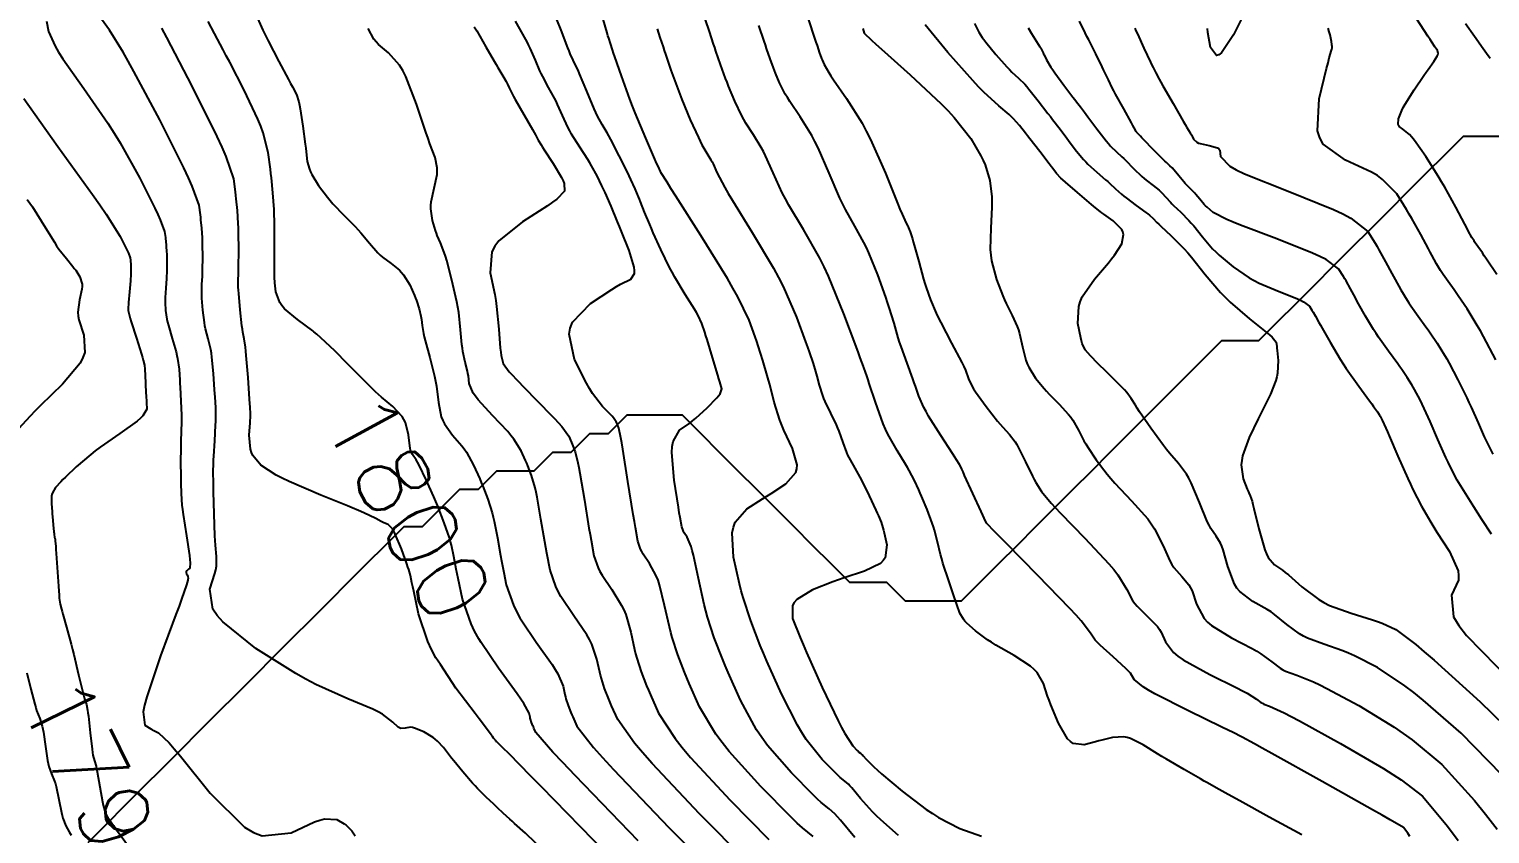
# Model space of a CAD drawing. Header units: metres. Extents: x 837475 to 838479, y 1189012 to 1191015.
# Drawn here: x 837894.8 to 837973.4, y 1189274.9 to 1189318.2 of the extents above; entities that cross this region are included whole.
import ezdxf

# ---------------------------------------------------------------- set-up
doc = ezdxf.new("R2010")
doc.units = ezdxf.units.M
doc.header["$LTSCALE"] = 0.3
for name, color, linetype in [('COTAS 10', 1, 'Continuous'), ('COTAS INT', 252, 'Continuous'), ('DRENAJE', 5, 'Continuous')]:
    doc.layers.add(name, color=color, linetype=linetype)
doc.styles.get("Standard").update_dxf_attribs({"font": 'simplex.shx'})

msp = doc.modelspace()

# ---------------------------------------------------------------- linework, layer by layer
at = {"layer": 'COTAS 10'}
for points in [[(837927.584, 1189274.494), (837924.189, 1189278.012), (837923.531, 1189278.705), (837922.996, 1189279.277), (837922.081, 1189280.328), (837921.975, 1189280.566), (837921.95, 1189280.625), (837921.926, 1189280.681), (837921.856, 1189280.861), (837921.799, 1189281.038), (837921.785, 1189281.092), (837921.77, 1189281.148), (837921.722, 1189281.369), (837921.441, 1189281.883), (837921.28, 1189282.124), (837921.083, 1189282.407), (837920.071, 1189283.784), (837919.15, 1189285.16), (837919.015, 1189285.361), (837918.79, 1189285.769), (837918.595, 1189286.165), (837918.133, 1189287.495), (837917.898, 1189288.607), (837917.846, 1189288.866), (837917.799, 1189289.104), (837917.678, 1189289.786), (837917.546, 1189290.395), (837917.493, 1189290.587), (837917.433, 1189290.789), (837917.155, 1189291.604), (837916.808, 1189292.495), (837916.704, 1189292.746), (837916.596, 1189292.998), (837916.177, 1189293.923), (837915.798, 1189294.699), (837915.715, 1189294.858), (837915.641, 1189294.993), (837915.455, 1189295.275), (837915.345, 1189295.512), (837915.32, 1189295.618), (837915.297, 1189295.742), (837915.231, 1189296.334), (837915.071, 1189296.997), (837914.987, 1189297.165), (837914.887, 1189297.327), (837914.385, 1189297.856), (837913.784, 1189298.359), (837913.622, 1189298.503), (837913.461, 1189298.651), (837912.894, 1189299.202), (837912.307, 1189299.801), (837912.133, 1189299.979), (837911.953, 1189300.16), (837911.266, 1189300.858), (837910.52, 1189301.559), (837910.304, 1189301.743), (837910.133, 1189301.883), (837910.084, 1189301.922), (837909.256, 1189302.535), (837908.558, 1189303.121), (837908.42, 1189303.283), (837908.305, 1189303.446), (837908.092, 1189304.034), (837908.046, 1189304.516), (837908.037, 1189304.612), (837908.031, 1189304.691), (837908.022, 1189304.839), (837908.026, 1189305.137), (837908.027, 1189305.31), (837908.027, 1189305.523), (837908.03, 1189306.621), (837908.018, 1189307.863), (837908.009, 1189308.168), (837907.999, 1189308.455), (837907.943, 1189309.347), (837907.862, 1189310.154), (837907.835, 1189310.387), (837907.807, 1189310.624), (837907.693, 1189311.514), (837907.418, 1189312.587), (837907.289, 1189312.938), (837907.137, 1189313.314), (837906.399, 1189314.87), (837905.614, 1189316.378), (837905.433, 1189316.724), (837905.267, 1189317.038), (837904.801, 1189317.912), (837904.466, 1189318.557)], [(837939.247, 1189274.682), (837938.474, 1189275.612), (837938.311, 1189275.795), (837938.171, 1189275.946), (837937.851, 1189276.22), (837937.434, 1189276.554), (837937.233, 1189276.743), (837936.995, 1189276.973), (837935.828, 1189278.15), (837934.551, 1189279.631), (837934.244, 1189280.053), (837933.957, 1189280.479), (837933.089, 1189282.061), (837932.424, 1189283.558), (837932.265, 1189283.931), (837932.117, 1189284.286), (837931.675, 1189285.42), (837931.321, 1189286.528), (837931.228, 1189286.867), (837931.138, 1189287.22), (837930.833, 1189288.613), (837930.564, 1189289.856), (837930.496, 1189290.115), (837930.432, 1189290.336), (837930.223, 1189290.829), (837930.063, 1189291.068), (837930.028, 1189291.13), (837929.999, 1189291.19), (837929.929, 1189291.392), (837929.841, 1189291.893), (837929.8, 1189292.141), (837929.753, 1189292.437), (837929.521, 1189293.901), (837929.397, 1189295.392), (837929.418, 1189295.704), (837929.462, 1189295.973), (837929.818, 1189296.581), (837930.357, 1189296.964), (837930.516, 1189297.09), (837930.679, 1189297.225), (837931.305, 1189297.788), (837931.821, 1189298.324), (837931.915, 1189298.441), (837931.988, 1189298.546), (837932.078, 1189298.814), (837931.975, 1189299.181), (837931.926, 1189299.348), (837931.869, 1189299.544), (837931.59, 1189300.488), (837931.297, 1189301.457), (837931.231, 1189301.668), (837931.172, 1189301.855), (837931.013, 1189302.326), (837930.805, 1189302.755), (837930.715, 1189302.916), (837930.611, 1189303.095), (837930.118, 1189303.892), (837929.561, 1189304.819), (837929.416, 1189305.08), (837929.275, 1189305.343), (837928.801, 1189306.307), (837928.395, 1189307.208), (837928.298, 1189307.431), (837928.207, 1189307.642), (837927.934, 1189308.312), (837927.716, 1189308.865), (837927.66, 1189309.004), (837927.606, 1189309.137), (837927.427, 1189309.564), (837927.193, 1189310.073), (837927.104, 1189310.257), (837927.005, 1189310.459), (837926.561, 1189311.346), (837926.11, 1189312.216), (837926.006, 1189312.408), (837925.912, 1189312.579), (837925.649, 1189313.02), (837925.398, 1189313.48), (837925.312, 1189313.664), (837925.218, 1189313.871), (837924.817, 1189314.823), (837924.434, 1189315.754), (837924.351, 1189315.949), (837924.278, 1189316.116), (837924.098, 1189316.49), (837923.937, 1189316.834), (837923.875, 1189316.982), (837923.806, 1189317.152), (837923.497, 1189317.957), (837923.474, 1189318.017), (837923.184, 1189318.766)], [(837936.746, 1189318.66), (837937.079, 1189317.663), (837937.149, 1189317.454), (837937.209, 1189317.274), (837937.347, 1189316.863), (837937.429, 1189316.636), (837937.454, 1189316.572), (837937.48, 1189316.506), (837937.583, 1189316.261), (837937.835, 1189315.828), (837937.956, 1189315.644), (837938.099, 1189315.431), (837938.797, 1189314.429), (837939.629, 1189313.091), (837939.856, 1189312.666), (837940.081, 1189312.217), (837940.883, 1189310.4), (837941.536, 1189308.789), (837941.668, 1189308.47), (837941.778, 1189308.207), (837942.001, 1189307.715), (837942.085, 1189307.566), (837942.108, 1189307.518), (837942.131, 1189307.467), (837942.215, 1189307.261), (837942.336, 1189306.879), (837942.383, 1189306.717), (837942.436, 1189306.53), (837942.675, 1189305.655), (837942.94, 1189304.71), (837943.009, 1189304.479), (837943.077, 1189304.262), (837943.306, 1189303.592), (837943.613, 1189302.882), (837943.729, 1189302.641), (837943.859, 1189302.379), (837944.442, 1189301.272), (837944.991, 1189300.226), (837945.1, 1189300.004), (837945.19, 1189299.811), (837945.357, 1189299.356), (837945.53, 1189298.966), (837945.623, 1189298.814), (837945.735, 1189298.642), (837946.305, 1189297.862), (837946.921, 1189297.079), (837947.063, 1189296.906), (837947.193, 1189296.752), (837947.558, 1189296.353), (837947.864, 1189295.961), (837947.956, 1189295.811), (837948.052, 1189295.643), (837948.425, 1189294.89), (837948.796, 1189294.114), (837948.89, 1189293.933), (837948.98, 1189293.766), (837949.275, 1189293.285), (837949.797, 1189292.667), (837950.031, 1189292.414), (837950.302, 1189292.125), (837951.605, 1189290.786), (837952.899, 1189289.406), (837953.165, 1189289.091), (837953.391, 1189288.805), (837953.876, 1189288.016), (837954.182, 1189287.429), (837954.295, 1189287.27), (837954.42, 1189287.113), (837954.977, 1189286.559), (837955.514, 1189286.022), (837955.627, 1189285.875), (837955.724, 1189285.728), (837955.946, 1189285.206), (837956.387, 1189284.622), (837956.622, 1189284.437), (837956.906, 1189284.243), (837958.341, 1189283.455), (837959.793, 1189282.731), (837960.089, 1189282.575), (837960.338, 1189282.44), (837960.852, 1189282.114), (837961.087, 1189281.937), (837961.16, 1189281.896), (837961.236, 1189281.858), (837961.54, 1189281.747), (837962.326, 1189281.384), (837962.706, 1189281.186), (837963.156, 1189280.947), (837965.368, 1189279.732), (837967.669, 1189278.393), (837968.176, 1189278.076), (837968.626, 1189277.781), (837969.78, 1189276.91), (837971.119, 1189275.292), (837971.685, 1189274.526)], [(837973.487, 1189290.985), (837972.968, 1189291.781), (837972.531, 1189292.457), (837971.637, 1189293.898), (837971.261, 1189294.634), (837971.151, 1189294.865), (837971.038, 1189295.109), (837970.607, 1189296.086), (837970.185, 1189297.054), (837970.079, 1189297.29), (837969.976, 1189297.514), (837969.641, 1189298.21), (837969.349, 1189298.766), (837969.274, 1189298.901), (837969.201, 1189299.029), (837968.957, 1189299.423), (837968.663, 1189299.847), (837968.558, 1189299.993), (837968.443, 1189300.153), (837967.945, 1189300.833), (837967.412, 1189301.586), (837967.275, 1189301.792), (837967.143, 1189301.996), (837966.708, 1189302.721), (837966.338, 1189303.382), (837966.248, 1189303.545), (837966.164, 1189303.7), (837965.902, 1189304.186), (837965.665, 1189304.613), (837965.597, 1189304.73), (837965.527, 1189304.847), (837965.262, 1189305.265), (837964.586, 1189305.764), (837964.256, 1189305.932), (837963.864, 1189306.113), (837961.934, 1189306.874), (837959.989, 1189307.607), (837959.588, 1189307.771), (837959.247, 1189307.917), (837958.509, 1189308.302), (837958.186, 1189308.575), (837958.107, 1189308.651), (837958.031, 1189308.728), (837957.793, 1189309.004), (837957.587, 1189309.261), (837957.531, 1189309.325), (837957.477, 1189309.385), (837957.285, 1189309.579), (837957.077, 1189309.789), (837957.012, 1189309.861), (837956.944, 1189309.939), (837956.67, 1189310.267), (837956.418, 1189310.572), (837956.314, 1189310.689), (837956.192, 1189310.806), (837956.006, 1189310.975), (837955.917, 1189311.061), (837955.811, 1189311.165), (837955.294, 1189311.685), (837954.784, 1189312.203), (837954.684, 1189312.306), (837954.601, 1189312.392), (837954.448, 1189312.553), (837954.415, 1189312.595), (837954.407, 1189312.606), (837954.4, 1189312.616), (837954.379, 1189312.648), (837954.267, 1189312.851), (837954.201, 1189312.969), (837954.121, 1189313.114), (837953.708, 1189313.86), (837953.27, 1189314.659), (837953.175, 1189314.838), (837953.09, 1189314.998), (837952.879, 1189315.42), (837952.689, 1189315.817), (837952.619, 1189315.961), (837952.541, 1189316.12), (837952.195, 1189316.818), (837951.82, 1189317.572), (837951.725, 1189317.767), (837951.632, 1189317.955), (837951.327, 1189318.582)], [(837894.729, 1189308.988), (837895, 1189308.591), (837895.709, 1189307.474), (837896.184, 1189306.69), (837896.308, 1189306.503), (837896.428, 1189306.33), (837896.832, 1189305.812), (837897.176, 1189305.398), (837897.258, 1189305.29), (837897.334, 1189305.185), (837897.56, 1189304.828), (837897.671, 1189304.434), (837897.675, 1189304.305), (837897.667, 1189304.167), (837897.539, 1189303.598), (837897.449, 1189302.926), (837897.465, 1189302.724), (837897.498, 1189302.515), (837897.766, 1189301.699), (837897.823, 1189300.77), (837897.724, 1189300.489), (837897.574, 1189300.197), (837896.618, 1189299.06), (837895.443, 1189297.922), (837895.155, 1189297.63), (837894.884, 1189297.349), (837894.041, 1189296.42)], [(837894.706, 1189283.544), (837894.921, 1189282.664), (837895.128, 1189281.859), (837895.181, 1189281.678), (837895.231, 1189281.517), (837895.397, 1189281.086), (837895.537, 1189280.666), (837895.571, 1189280.511), (837895.603, 1189280.34), (837895.703, 1189279.58), (837895.807, 1189278.824), (837895.842, 1189278.655), (837895.879, 1189278.503), (837896.035, 1189278.102), (837896.2, 1189277.716), (837896.243, 1189277.574), (837896.285, 1189277.417), (837896.425, 1189276.726), (837896.564, 1189276.028), (837896.605, 1189275.867), (837896.647, 1189275.72), (837896.808, 1189275.304), (837896.984, 1189274.983), (837897.088, 1189274.807)]]:
    msp.add_lwpolyline(points, dxfattribs=at)
at = {"layer": 'COTAS INT'}
for points in [[(837906.974, 1189319.067), (837907.401, 1189318.095), (837907.536, 1189317.81), (837907.679, 1189317.519), (837908.255, 1189316.41), (837908.781, 1189315.438), (837908.892, 1189315.233), (837908.987, 1189315.055), (837909.205, 1189314.645), (837909.331, 1189314.242), (837909.368, 1189314.07), (837909.406, 1189313.871), (837909.552, 1189312.93), (837909.681, 1189311.964), (837909.708, 1189311.748), (837909.732, 1189311.554), (837909.789, 1189311.042), (837909.901, 1189310.621), (837909.96, 1189310.485), (837910.032, 1189310.341), (837910.392, 1189309.75), (837910.87, 1189309.11), (837911.016, 1189308.934), (837911.168, 1189308.76), (837911.767, 1189308.139), (837912.365, 1189307.534), (837912.517, 1189307.37), (837912.663, 1189307.208), (837913.14, 1189306.636), (837913.585, 1189306.127), (837913.711, 1189306.005), (837913.839, 1189305.891), (837914.307, 1189305.545), (837914.749, 1189305.191), (837914.858, 1189305.071), (837914.963, 1189304.943), (837915.296, 1189304.401), (837915.557, 1189303.837), (837915.616, 1189303.694), (837915.668, 1189303.557), (837915.811, 1189303.111), (837915.898, 1189302.726), (837915.916, 1189302.628), (837915.931, 1189302.533), (837915.965, 1189302.221), (837916.038, 1189301.781), (837916.078, 1189301.606), (837916.127, 1189301.408), (837916.375, 1189300.5), (837916.632, 1189299.484), (837916.686, 1189299.218), (837916.733, 1189298.958), (837916.841, 1189298.077), (837916.995, 1189297.299), (837917.071, 1189297.104), (837917.161, 1189296.919), (837917.604, 1189296.325), (837918.105, 1189295.751), (837918.23, 1189295.578), (837918.35, 1189295.399), (837918.734, 1189294.703), (837919.064, 1189293.975), (837919.149, 1189293.777), (837919.231, 1189293.579), (837919.504, 1189292.878), (837919.738, 1189292.137), (837919.795, 1189291.915), (837919.849, 1189291.686), (837920.017, 1189290.797), (837920.179, 1189289.84), (837920.229, 1189289.568), (837920.282, 1189289.293), (837920.358, 1189288.927), (837920.492, 1189288.275), (837920.876, 1189287.17), (837921.038, 1189286.841), (837921.225, 1189286.502), (837921.335, 1189286.338), (837922.101, 1189285.193), (837922.953, 1189283.993), (837923.123, 1189283.722), (837923.266, 1189283.478), (837923.544, 1189282.818), (837923.644, 1189282.362), (837923.673, 1189282.247), (837923.704, 1189282.136), (837923.82, 1189281.773), (837923.964, 1189281.402), (837924.013, 1189281.286), (837924.065, 1189281.164), (837924.282, 1189280.674), (837925.188, 1189279.517), (837925.674, 1189278.975), (837926.261, 1189278.336), (837929.233, 1189275.226), (837932.245, 1189272.187)], [(837895.761, 1189318.587), (837895.877, 1189318.031), (837896.229, 1189317.231), (837896.415, 1189316.918), (837896.638, 1189316.565), (837897.762, 1189314.963), (837899.06, 1189313.091), (837899.394, 1189312.569), (837899.716, 1189312.045), (837900.786, 1189310.136), (837901.596, 1189308.527), (837901.754, 1189308.192), (837901.884, 1189307.905), (837902.115, 1189307.265), (837902.156, 1189306.947), (837902.166, 1189306.862), (837902.175, 1189306.779), (837902.204, 1189306.49), (837902.224, 1189306.171), (837902.228, 1189306.068), (837902.231, 1189305.96), (837902.236, 1189305.515), (837902.225, 1189305.022), (837902.219, 1189304.883), (837902.212, 1189304.742), (837902.172, 1189304.223), (837902.141, 1189303.72), (837902.138, 1189303.589), (837902.138, 1189303.461), (837902.161, 1189303.031), (837902.241, 1189302.553), (837902.278, 1189302.395), (837902.321, 1189302.225), (837902.527, 1189301.521), (837902.733, 1189300.794), (837902.776, 1189300.61), (837902.812, 1189300.434), (837902.89, 1189299.859), (837902.929, 1189299.275), (837902.94, 1189299.093), (837902.951, 1189298.902), (837902.994, 1189298.138), (837903.023, 1189297.388), (837903.026, 1189297.206), (837903.027, 1189297.036), (837903.01, 1189296.514), (837902.985, 1189295.988), (837902.981, 1189295.816), (837902.978, 1189295.631), (837902.975, 1189294.865), (837902.98, 1189294.095), (837902.982, 1189293.908), (837902.985, 1189293.731), (837902.996, 1189293.187), (837903.048, 1189292.55), (837903.077, 1189292.315), (837903.112, 1189292.055), (837903.29, 1189290.905), (837903.451, 1189289.838), (837903.475, 1189289.63), (837903.491, 1189289.46), (837903.475, 1189289.162), (837903.405, 1189289.11), (837903.387, 1189289.095), (837903.37, 1189289.079), (837903.312, 1189289.02), (837903.276, 1189288.96), (837903.272, 1189288.943), (837903.271, 1189288.927), (837903.289, 1189288.869), (837903.323, 1189288.811), (837903.341, 1189288.779), (837903.371, 1189288.721), (837903.377, 1189288.616), (837903.37, 1189288.57), (837903.36, 1189288.517), (837903.296, 1189288.265), (837903.029, 1189287.498), (837902.891, 1189287.12), (837902.725, 1189286.671), (837901.897, 1189284.449), (837901.153, 1189282.241), (837901.04, 1189281.8), (837900.968, 1189281.433), (837901.045, 1189280.723), (837901.365, 1189280.522), (837901.447, 1189280.476), (837901.526, 1189280.434), (837901.784, 1189280.318), (837902.355, 1189279.764), (837902.632, 1189279.447), (837902.96, 1189279.058), (837904.57, 1189277.061), (837906.42, 1189275.237), (837906.898, 1189274.958), (837907.362, 1189274.776), (837908.917, 1189274.933), (837910.181, 1189275.525), (837910.462, 1189275.618), (837910.713, 1189275.679), (837911.372, 1189275.643), (837911.779, 1189275.407), (837911.871, 1189275.342), (837911.954, 1189275.278), (837912.182, 1189275.046), (837912.367, 1189274.769)], [(837922.586, 1189273.894), (837921.517, 1189274.906), (837920.94, 1189275.43), (837920.806, 1189275.552), (837920.683, 1189275.665), (837920.331, 1189275.99), (837920.02, 1189276.28), (837919.923, 1189276.371), (837919.821, 1189276.467), (837919.413, 1189276.849), (837918.953, 1189277.308), (837918.818, 1189277.451), (837918.68, 1189277.602), (837918.156, 1189278.207), (837917.664, 1189278.804), (837917.547, 1189278.95), (837917.438, 1189279.088), (837917.113, 1189279.515), (837916.785, 1189279.87), (837916.674, 1189279.963), (837916.555, 1189280.052), (837916.053, 1189280.355), (837915.56, 1189280.562), (837915.447, 1189280.591), (837915.343, 1189280.607), (837915.055, 1189280.566), (837914.818, 1189280.542), (837914.747, 1189280.57), (837914.674, 1189280.612), (837914.392, 1189280.891), (837913.841, 1189281.309), (837913.598, 1189281.441), (837913.317, 1189281.579), (837911.975, 1189282.132), (837910.243, 1189282.912), (837909.716, 1189283.193), (837909.167, 1189283.502), (837907.013, 1189284.852), (837905.242, 1189286.272), (837904.934, 1189286.626), (837904.707, 1189286.962), (837904.547, 1189288.031), (837904.821, 1189288.883), (837904.867, 1189289.083), (837904.901, 1189289.267), (837904.914, 1189289.798), (837904.849, 1189290.411), (837904.834, 1189290.646), (837904.82, 1189290.909), (837904.777, 1189292.095), (837904.748, 1189293.271), (837904.743, 1189293.528), (837904.738, 1189293.755), (837904.73, 1189294.328), (837904.741, 1189294.817), (837904.749, 1189294.991), (837904.759, 1189295.182), (837904.812, 1189296.013), (837904.86, 1189296.861), (837904.868, 1189297.062), (837904.872, 1189297.249), (837904.865, 1189297.805), (837904.832, 1189298.367), (837904.819, 1189298.558), (837904.806, 1189298.764), (837904.746, 1189299.637), (837904.66, 1189300.516), (837904.63, 1189300.726), (837904.598, 1189300.921), (837904.458, 1189301.506), (837904.319, 1189302.041), (837904.286, 1189302.205), (837904.256, 1189302.375), (837904.169, 1189303.048), (837904.119, 1189303.695), (837904.112, 1189303.85), (837904.109, 1189303.995), (837904.122, 1189304.428), (837904.15, 1189304.874), (837904.155, 1189305.025), (837904.159, 1189305.189), (837904.167, 1189305.884), (837904.16, 1189306.594), (837904.155, 1189306.768), (837904.149, 1189306.932), (837904.117, 1189307.443), (837904.071, 1189307.904), (837904.056, 1189308.037), (837904.04, 1189308.173), (837903.974, 1189308.682), (837903.605, 1189309.704), (837903.397, 1189310.164), (837903.144, 1189310.699), (837901.849, 1189313.271), (837900.467, 1189315.878), (837900.158, 1189316.437), (837899.882, 1189316.924), (837899.152, 1189318.092), (837898.726, 1189318.699)], [(837918.773, 1189318.287), (837918.901, 1189318.056), (837919.392, 1189317.199), (837919.846, 1189316.43), (837919.949, 1189316.253), (837920.044, 1189316.093), (837920.307, 1189315.644), (837920.481, 1189315.336), (837920.52, 1189315.263), (837920.554, 1189315.196), (837920.641, 1189315.001), (837920.8, 1189314.683), (837920.878, 1189314.539), (837920.972, 1189314.371), (837921.438, 1189313.56), (837921.9, 1189312.759), (837921.992, 1189312.597), (837922.069, 1189312.462), (837922.213, 1189312.187), (837922.363, 1189311.93), (837922.442, 1189311.806), (837922.538, 1189311.658), (837923.019, 1189310.931), (837923.47, 1189310.169), (837923.545, 1189309.999), (837923.6, 1189309.846), (837923.621, 1189309.444), (837923.204, 1189309.017), (837922.982, 1189308.85), (837922.714, 1189308.661), (837921.361, 1189307.8), (837920.089, 1189306.77), (837919.872, 1189306.474), (837919.712, 1189306.175), (837919.625, 1189305.054), (837919.874, 1189303.89), (837919.928, 1189303.563), (837919.975, 1189303.234), (837920.089, 1189302.026), (837920.167, 1189300.997), (837920.191, 1189300.781), (837920.216, 1189300.594), (837920.318, 1189300.165), (837920.65, 1189299.733), (837920.82, 1189299.543), (837921.025, 1189299.324), (837922.051, 1189298.279), (837923.086, 1189297.214), (837923.297, 1189296.982), (837923.476, 1189296.777), (837923.849, 1189296.262), (837923.999, 1189295.929), (837924.038, 1189295.838), (837924.076, 1189295.748), (837924.201, 1189295.427), (837924.348, 1189294.834), (837924.399, 1189294.572), (837924.455, 1189294.268), (837924.695, 1189292.819), (837924.939, 1189291.312), (837924.996, 1189290.972), (837925.05, 1189290.665), (837925.21, 1189289.833), (837925.437, 1189289.18), (837925.533, 1189288.986), (837925.644, 1189288.785), (837926.162, 1189288.011), (837926.692, 1189287.164), (837926.81, 1189286.918), (837926.915, 1189286.667), (837927.189, 1189285.715), (837927.391, 1189284.791), (837927.451, 1189284.557), (837927.512, 1189284.332), (837927.747, 1189283.596), (837928.041, 1189282.844), (837928.139, 1189282.608), (837928.244, 1189282.361), (837928.686, 1189281.367), (837929.573, 1189279.998), (837929.959, 1189279.514), (837930.406, 1189278.984), (837932.53, 1189276.688), (837934.62, 1189274.58)], [(837937.001, 1189274.726), (837936.42, 1189275.192), (837936.14, 1189275.455), (837935.808, 1189275.776), (837934.179, 1189277.419), (837932.479, 1189279.307), (837932.101, 1189279.783), (837931.765, 1189280.239), (837930.887, 1189281.714), (837930.334, 1189282.959), (837930.202, 1189283.27), (837930.079, 1189283.565), (837929.711, 1189284.508), (837929.416, 1189285.43), (837929.339, 1189285.712), (837929.265, 1189286.006), (837929.011, 1189287.164), (837928.739, 1189288.261), (837928.653, 1189288.516), (837928.562, 1189288.75), (837928.192, 1189289.42), (837927.853, 1189289.927), (837927.781, 1189290.058), (837927.718, 1189290.185), (837927.569, 1189290.613), (837927.434, 1189291.351), (837927.38, 1189291.674), (837927.318, 1189292.049), (837927.034, 1189293.831), (837926.758, 1189295.56), (837926.701, 1189295.901), (837926.653, 1189296.182), (837926.55, 1189296.701), (837926.498, 1189296.832), (837926.483, 1189296.869), (837926.467, 1189296.906), (837926.406, 1189297.042), (837926.254, 1189297.252), (837926.181, 1189297.336), (837926.094, 1189297.43), (837925.672, 1189297.865), (837925.129, 1189298.561), (837924.967, 1189298.82), (837924.8, 1189299.108), (837924.155, 1189300.388), (837923.874, 1189301.744), (837923.937, 1189302.08), (837924.061, 1189302.399), (837925.017, 1189303.407), (837926.173, 1189304.152), (837926.424, 1189304.305), (837926.644, 1189304.435), (837927.188, 1189304.71), (837927.385, 1189305.021), (837927.386, 1189305.173), (837927.365, 1189305.354), (837927.096, 1189306.247), (837926.692, 1189307.271), (837926.585, 1189307.534), (837926.481, 1189307.789), (837926.125, 1189308.637), (837925.803, 1189309.37), (837925.72, 1189309.552), (837925.64, 1189309.724), (837925.373, 1189310.273), (837925.079, 1189310.808), (837924.982, 1189310.971), (837924.877, 1189311.142), (837924.442, 1189311.814), (837924.008, 1189312.509), (837923.904, 1189312.694), (837923.807, 1189312.876), (837923.515, 1189313.505), (837923.251, 1189314.108), (837923.171, 1189314.273), (837923.089, 1189314.437), (837922.768, 1189315.025), (837922.455, 1189315.602), (837922.377, 1189315.761), (837922.303, 1189315.918), (837922.069, 1189316.479), (837921.776, 1189317.14), (837921.69, 1189317.313), (837921.665, 1189317.361), (837921.541, 1189317.597), (837920.984, 1189318.586)], [(837941.59, 1189274.795), (837940.639, 1189275.628), (837940.41, 1189275.846), (837940.196, 1189276.059), (837939.544, 1189276.784), (837939.077, 1189277.347), (837938.979, 1189277.457), (837938.894, 1189277.548), (837938.7, 1189277.714), (837938.448, 1189277.916), (837938.327, 1189278.03), (837938.183, 1189278.169), (837937.477, 1189278.881), (837936.624, 1189279.955), (837936.387, 1189280.322), (837936.149, 1189280.72), (837935.291, 1189282.407), (837934.514, 1189284.156), (837934.328, 1189284.592), (837934.156, 1189285.007), (837933.639, 1189286.331), (837933.234, 1189287.58), (837933.131, 1189287.947), (837933.033, 1189288.323), (837932.714, 1189289.759), (837932.648, 1189291.068), (837932.71, 1189291.364), (837932.805, 1189291.631), (837933.439, 1189292.357), (837934.282, 1189292.891), (837934.51, 1189293.037), (837934.736, 1189293.182), (837935.532, 1189293.699), (837936.06, 1189294.302), (837936.118, 1189294.501), (837936.136, 1189294.714), (837935.881, 1189295.601), (837935.423, 1189296.579), (837935.314, 1189296.85), (837935.213, 1189297.121), (837934.909, 1189298.101), (837934.66, 1189299.039), (837934.593, 1189299.284), (837934.527, 1189299.523), (837934.294, 1189300.331), (837934.043, 1189301.129), (837933.965, 1189301.362), (837933.883, 1189301.599), (837933.558, 1189302.498), (837932.948, 1189303.764), (837932.687, 1189304.232), (837932.386, 1189304.752), (837930.965, 1189307.054), (837929.611, 1189309.179), (837929.351, 1189309.587), (837929.142, 1189309.916), (837928.806, 1189310.449), (837928.797, 1189310.47), (837928.794, 1189310.475), (837928.792, 1189310.479), (837928.783, 1189310.494), (837928.656, 1189310.778), (837928.58, 1189310.952), (837928.486, 1189311.167), (837927.995, 1189312.29), (837927.425, 1189313.652), (837927.279, 1189314.019), (837927.14, 1189314.38), (837926.682, 1189315.645), (837926.335, 1189316.663), (837926.265, 1189316.869), (837926.206, 1189317.041), (837926.089, 1189317.387), (837926.002, 1189317.668), (837925.963, 1189317.799), (837925.917, 1189317.953), (837925.695, 1189318.7)], [(837963.28, 1189274.819), (837961.518, 1189275.781), (837959.942, 1189276.651), (837959.328, 1189276.991), (837958.684, 1189277.347), (837958.209, 1189277.614), (837958.032, 1189277.715), (837957.835, 1189277.829), (837956.956, 1189278.337), (837956.005, 1189278.897), (837955.762, 1189279.043), (837955.528, 1189279.186), (837954.754, 1189279.668), (837954.065, 1189280.008), (837953.885, 1189280.06), (837953.708, 1189280.094), (837953.108, 1189280.067), (837952.525, 1189279.918), (837952.36, 1189279.875), (837952.194, 1189279.831), (837951.579, 1189279.666), (837950.985, 1189279.741), (837950.832, 1189279.849), (837950.683, 1189279.995), (837950.187, 1189280.833), (837949.781, 1189281.82), (837949.689, 1189282.06), (837949.606, 1189282.284), (837949.383, 1189282.971), (837949.041, 1189283.561), (837948.883, 1189283.724), (837948.698, 1189283.887), (837947.804, 1189284.474), (837946.833, 1189285.033), (837946.6, 1189285.179), (837946.383, 1189285.319), (837945.728, 1189285.793), (837945.261, 1189286.212), (837945.163, 1189286.318), (837945.078, 1189286.42), (837944.883, 1189286.753), (837944.727, 1189287.203), (837944.667, 1189287.379), (837944.599, 1189287.578), (837944.292, 1189288.482), (837943.982, 1189289.441), (837943.913, 1189289.676), (837943.851, 1189289.896), (837943.684, 1189290.579), (837943.525, 1189291.207), (837943.467, 1189291.393), (837943.403, 1189291.585), (837943.124, 1189292.321), (837942.826, 1189293.031), (837942.751, 1189293.206), (837942.679, 1189293.371), (837942.444, 1189293.889), (837942.171, 1189294.412), (837942.075, 1189294.581), (837941.969, 1189294.759), (837941.512, 1189295.489), (837941.02, 1189296.372), (837940.891, 1189296.647), (837940.767, 1189296.936), (837940.345, 1189298.088), (837940.019, 1189299.098), (837939.953, 1189299.296), (837939.899, 1189299.459), (837939.794, 1189299.753), (837939.765, 1189299.815), (837939.758, 1189299.831), (837939.752, 1189299.847), (837939.735, 1189299.901), (837939.722, 1189299.95), (837939.718, 1189299.963), (837939.715, 1189299.975), (837939.703, 1189300.017), (837939.534, 1189300.475), (837939.432, 1189300.749), (837939.305, 1189301.088), (837938.649, 1189302.843), (837937.822, 1189304.861), (837937.588, 1189305.366), (837937.352, 1189305.846), (837936.483, 1189307.385), (837935.694, 1189308.693), (837935.509, 1189309.029), (837935.339, 1189309.352), (837934.844, 1189310.425), (837934.439, 1189311.343), (837934.325, 1189311.57), (837934.211, 1189311.785), (837933.79, 1189312.462), (837933.377, 1189313.104), (837933.268, 1189313.298), (837933.16, 1189313.498), (837932.789, 1189314.276), (837932.452, 1189315.079), (837932.367, 1189315.295), (837932.285, 1189315.508), (837932.015, 1189316.254), (837931.772, 1189316.968), (837931.707, 1189317.161), (837931.642, 1189317.352), (837931.418, 1189318.024), (837931.209, 1189318.664)], [(837969.1, 1189274.739), (837968.979, 1189274.912), (837968.748, 1189275.22), (837968.036, 1189275.637), (837967.612, 1189275.878), (837967.089, 1189276.172), (837964.377, 1189277.689), (837961.676, 1189279.194), (837961.159, 1189279.482), (837960.743, 1189279.714), (837960.073, 1189280.083), (837960.059, 1189280.088), (837960.055, 1189280.09), (837960.052, 1189280.092), (837960.041, 1189280.101), (837959.597, 1189280.32), (837959.32, 1189280.455), (837958.977, 1189280.622), (837957.185, 1189281.494), (837955.384, 1189282.411), (837955.036, 1189282.607), (837954.752, 1189282.777), (837954.272, 1189283.181), (837954.063, 1189283.512), (837953.951, 1189283.637), (837953.816, 1189283.775), (837953.132, 1189284.394), (837952.438, 1189285.023), (837952.296, 1189285.168), (837952.176, 1189285.301), (837951.924, 1189285.675), (837951.422, 1189286.328), (837951.144, 1189286.637), (837950.806, 1189287.001), (837949.083, 1189288.778), (837947.373, 1189290.508), (837947.044, 1189290.843), (837946.777, 1189291.116), (837946.331, 1189291.58), (837946.192, 1189291.861), (837946.118, 1189292.018), (837946.03, 1189292.21), (837945.583, 1189293.189), (837945.143, 1189294.158), (837945.059, 1189294.342), (837944.991, 1189294.491), (837944.883, 1189294.728), (837944.881, 1189294.731), (837944.879, 1189294.733), (837944.878, 1189294.735), (837944.87, 1189294.745), (837944.711, 1189294.989), (837944.613, 1189295.139), (837944.493, 1189295.325), (837943.865, 1189296.294), (837943.211, 1189297.349), (837943.074, 1189297.589), (837942.955, 1189297.807), (837942.686, 1189298.407), (837942.5, 1189298.955), (837942.434, 1189299.141), (837942.362, 1189299.341), (837942.051, 1189300.185), (837941.729, 1189301.085), (837941.65, 1189301.321), (837941.576, 1189301.551), (837941.347, 1189302.334), (837941.093, 1189303.185), (837941.003, 1189303.459), (837940.904, 1189303.749), (837940.476, 1189304.933), (837939.993, 1189306.12), (837939.859, 1189306.412), (837939.725, 1189306.688), (837939.242, 1189307.55), (837938.736, 1189308.45), (837938.589, 1189308.75), (837938.437, 1189309.071), (837937.864, 1189310.412), (837937.26, 1189311.78), (837937.091, 1189312.118), (837936.92, 1189312.438), (837936.293, 1189313.446), (837935.738, 1189314.268), (837935.612, 1189314.471), (837935.498, 1189314.663), (837935.186, 1189315.269), (837934.966, 1189315.792), (837934.911, 1189315.933), (837934.857, 1189316.072), (837934.681, 1189316.559), (837934.49, 1189317.121), (837934.428, 1189317.308), (837934.361, 1189317.508), (837934.082, 1189318.342)], [(837974.039, 1189278.049), (837971.845, 1189280.288), (837969.804, 1189282.07), (837969.303, 1189282.473), (837968.829, 1189282.836), (837967.348, 1189283.818), (837966.116, 1189284.452), (837965.799, 1189284.596), (837965.493, 1189284.725), (837964.475, 1189285.075), (837963.59, 1189285.396), (837963.368, 1189285.507), (837963.157, 1189285.627), (837962.475, 1189286.14), (837961.821, 1189286.679), (837961.626, 1189286.816), (837961.425, 1189286.948), (837960.652, 1189287.377), (837959.951, 1189287.905), (837959.795, 1189288.098), (837959.656, 1189288.312), (837959.296, 1189289.255), (837959.046, 1189290.16), (837958.978, 1189290.351), (837958.91, 1189290.515), (837958.667, 1189290.89), (837958.385, 1189291.292), (837958.292, 1189291.473), (837958.193, 1189291.684), (837957.78, 1189292.7), (837957.33, 1189293.76), (837957.207, 1189294), (837957.085, 1189294.217), (837956.65, 1189294.803), (837956.161, 1189295.358), (837956.004, 1189295.554), (837955.839, 1189295.768), (837955.164, 1189296.696), (837954.556, 1189297.578), (837954.432, 1189297.763), (837954.328, 1189297.924), (837954.11, 1189298.291), (837953.87, 1189298.615), (837953.751, 1189298.748), (837953.609, 1189298.899), (837952.908, 1189299.602), (837952.194, 1189300.304), (837952.045, 1189300.455), (837951.917, 1189300.587), (837951.627, 1189300.909), (837951.473, 1189301.247), (837951.431, 1189301.389), (837951.388, 1189301.553), (837951.235, 1189302.32), (837951.28, 1189303.238), (837951.363, 1189303.496), (837951.476, 1189303.756), (837952.138, 1189304.71), (837952.884, 1189305.589), (837953.051, 1189305.801), (837953.2, 1189306), (837953.593, 1189306.607), (837953.693, 1189307.112), (837953.658, 1189307.247), (837953.596, 1189307.38), (837953.143, 1189307.84), (837952.626, 1189308.208), (837952.524, 1189308.283), (837952.438, 1189308.345), (837952.276, 1189308.472), (837952.083, 1189308.64), (837951.979, 1189308.729), (837951.853, 1189308.835), (837951.215, 1189309.372), (837950.565, 1189309.926), (837950.432, 1189310.044), (837950.32, 1189310.146), (837950.084, 1189310.386), (837949.883, 1189310.651), (837949.793, 1189310.769), (837949.688, 1189310.907), (837949.183, 1189311.566), (837948.65, 1189312.26), (837948.528, 1189312.421), (837948.416, 1189312.567), (837948.101, 1189312.979), (837947.781, 1189313.334), (837947.665, 1189313.445), (837947.538, 1189313.561), (837946.98, 1189314.024), (837946.176, 1189314.767), (837945.893, 1189315.06), (837945.584, 1189315.391), (837944.251, 1189316.898), (837943.02, 1189318.381)], [(837945.676, 1189318.463), (837945.911, 1189317.998), (837946.082, 1189317.714), (837946.172, 1189317.592), (837946.281, 1189317.452), (837946.828, 1189316.794), (837947.421, 1189316.124), (837947.558, 1189315.977), (837947.684, 1189315.847), (837948.041, 1189315.516), (837948.376, 1189315.195), (837948.488, 1189315.071), (837948.608, 1189314.932), (837949.11, 1189314.302), (837949.627, 1189313.623), (837949.757, 1189313.452), (837949.881, 1189313.29), (837950.281, 1189312.767), (837950.638, 1189312.298), (837950.735, 1189312.171), (837950.831, 1189312.043), (837951.171, 1189311.59), (837951.542, 1189311.143), (837951.658, 1189311.021), (837951.779, 1189310.898), (837952.262, 1189310.46), (837952.73, 1189310.059), (837952.842, 1189309.96), (837952.946, 1189309.865), (837953.257, 1189309.568), (837953.587, 1189309.271), (837953.703, 1189309.177), (837953.83, 1189309.077), (837954.377, 1189308.675), (837954.892, 1189308.301), (837954.998, 1189308.22), (837955.089, 1189308.148), (837955.284, 1189307.971), (837955.49, 1189307.756), (837955.587, 1189307.662), (837955.702, 1189307.552), (837956.26, 1189307.03), (837956.948, 1189306.334), (837957.145, 1189306.116), (837957.344, 1189305.886), (837958.087, 1189304.962), (837958.915, 1189303.99), (837959.169, 1189303.73), (837959.433, 1189303.474), (837960.476, 1189302.581), (837961.372, 1189301.859), (837961.545, 1189301.711), (837961.684, 1189301.585), (837961.912, 1189301.316), (837961.935, 1189301.089), (837961.944, 1189300.99), (837961.955, 1189300.875), (837962.007, 1189300.329), (837961.981, 1189299.657), (837961.943, 1189299.462), (837961.892, 1189299.265), (837961.596, 1189298.521), (837961.188, 1189297.698), (837961.066, 1189297.45), (837960.94, 1189297.193), (837960.456, 1189296.194), (837960.096, 1189295.211), (837960.05, 1189294.964), (837960.026, 1189294.729), (837960.132, 1189293.973), (837960.346, 1189293.417), (837960.391, 1189293.307), (837960.429, 1189293.218), (837960.513, 1189293.055), (837960.608, 1189292.761), (837960.654, 1189292.589), (837960.707, 1189292.376), (837960.97, 1189291.279), (837961.291, 1189290.157), (837961.382, 1189289.929), (837961.473, 1189289.736), (837961.808, 1189289.338), (837962.241, 1189289.056), (837962.394, 1189288.936), (837962.562, 1189288.799), (837963.286, 1189288.153), (837964.191, 1189287.472), (837964.473, 1189287.312), (837964.767, 1189287.165), (837965.942, 1189286.739), (837967.076, 1189286.395), (837967.346, 1189286.3), (837967.596, 1189286.205), (837968.339, 1189285.861), (837969.409, 1189285.057), (837969.867, 1189284.671), (837970.394, 1189284.215), (837972.877, 1189281.978), (837975.499, 1189279.428)], [(837960.192, 1189319.033), (837959.603, 1189317.845), (837958.959, 1189316.878), (837958.818, 1189316.769), (837958.693, 1189316.73), (837958.378, 1189317.163), (837958.231, 1189317.982), (837958.213, 1189318.186)], [(837973.778, 1189304.954), (837973.218, 1189305.788), (837973.099, 1189305.964), (837972.995, 1189306.116), (837972.75, 1189306.466), (837972.614, 1189306.658), (837972.579, 1189306.711), (837972.545, 1189306.763), (837972.434, 1189306.949), (837972.238, 1189307.309), (837972.152, 1189307.472), (837972.05, 1189307.661), (837971.568, 1189308.572), (837970.97, 1189309.653), (837970.796, 1189309.95), (837970.619, 1189310.245), (837969.95, 1189311.302), (837969.34, 1189312.165), (837969.2, 1189312.339), (837969.072, 1189312.483), (837968.717, 1189312.769), (837968.513, 1189312.915), (837968.482, 1189312.973), (837968.461, 1189313.037), (837968.475, 1189313.332), (837968.658, 1189313.778), (837968.743, 1189313.939), (837968.844, 1189314.116), (837969.333, 1189314.889), (837969.852, 1189315.658), (837969.972, 1189315.833), (837970.082, 1189315.991), (837970.391, 1189316.423), (837970.567, 1189316.71), (837970.593, 1189316.777), (837970.608, 1189316.838), (837970.578, 1189317.013), (837970.498, 1189317.128), (837970.481, 1189317.151), (837970.466, 1189317.171), (837970.433, 1189317.211), (837970.275, 1189317.448), (837970.181, 1189317.591), (837970.066, 1189317.769), (837969.473, 1189318.692)], [(837972.082, 1189318.467), (837972.572, 1189317.784), (837973.034, 1189317.12), (837973.132, 1189316.982), (837973.217, 1189316.863), (837973.416, 1189316.597)], [(837926.582, 1189273.098), (837923.09, 1189276.685), (837922.389, 1189277.404), (837921.802, 1189278.005), (837920.643, 1189279.182), (837920.309, 1189279.511), (837920.242, 1189279.577), (837920.186, 1189279.631), (837920.079, 1189279.734), (837920.049, 1189279.762), (837920.042, 1189279.768), (837920.036, 1189279.774), (837920.017, 1189279.791), (837920.001, 1189279.806), (837919.991, 1189279.816), (837919.969, 1189279.836), (837919.938, 1189279.867), (837919.931, 1189279.875), (837919.904, 1189279.907), (837919.873, 1189279.945), (837919.853, 1189279.971), (837919.813, 1189280.025), (837919.75, 1189280.109), (837919.725, 1189280.142), (837919.698, 1189280.179), (837919.571, 1189280.346), (837919.207, 1189280.827), (837919.03, 1189281.063), (837918.819, 1189281.342), (837917.781, 1189282.72), (837916.955, 1189283.976), (837916.709, 1189284.347), (837916.478, 1189284.783), (837916.274, 1189285.213), (837915.773, 1189286.716), (837915.514, 1189287.921), (837915.462, 1189288.164), (837915.42, 1189288.368), (837915.339, 1189288.774), (837915.25, 1189289.085), (837915.202, 1189289.228), (837915.144, 1189289.396), (837914.852, 1189290.207), (837914.524, 1189291), (837914.444, 1189291.156), (837914.369, 1189291.284), (837914.135, 1189291.519), (837913.91, 1189291.601), (837913.84, 1189291.633), (837913.767, 1189291.669), (837913.477, 1189291.832), (837912.836, 1189292.141), (837912.541, 1189292.268), (837912.195, 1189292.414), (837911.946, 1189292.516), (837910.524, 1189293.094), (837908.809, 1189293.825), (837908.436, 1189294.004), (837908.106, 1189294.173), (837907.283, 1189294.696), (837906.862, 1189295.221), (837906.787, 1189295.391), (837906.73, 1189295.571), (837906.67, 1189296.311), (837906.715, 1189296.981), (837906.723, 1189297.118), (837906.729, 1189297.233), (837906.736, 1189297.473), (837906.712, 1189297.832), (837906.699, 1189298.023), (837906.683, 1189298.254), (837906.601, 1189299.415), (837906.508, 1189300.598), (837906.484, 1189300.841), (837906.462, 1189301.048), (837906.39, 1189301.491), (837906.317, 1189301.857), (837906.295, 1189302.015), (837906.271, 1189302.198), (837906.177, 1189303.064), (837906.1, 1189303.929), (837906.087, 1189304.112), (837906.077, 1189304.27), (837906.072, 1189304.634), (837906.088, 1189305.005), (837906.091, 1189305.168), (837906.093, 1189305.356), (837906.098, 1189306.252), (837906.089, 1189307.229), (837906.082, 1189307.468), (837906.074, 1189307.693), (837906.03, 1189308.395), (837905.966, 1189309.029), (837905.945, 1189309.212), (837905.924, 1189309.398), (837905.833, 1189310.098), (837905.43, 1189311.303), (837905.21, 1189311.807), (837904.944, 1189312.386), (837903.592, 1189315.096), (837902.24, 1189317.701), (837901.973, 1189318.215)], [(837933.433, 1189273.383), (837930.882, 1189275.957), (837928.334, 1189278.66), (837927.816, 1189279.244), (837927.38, 1189279.758), (837926.484, 1189281.021), (837926.155, 1189281.762), (837926.076, 1189281.947), (837926.003, 1189282.123), (837925.784, 1189282.685), (837925.608, 1189283.234), (837925.562, 1189283.402), (837925.518, 1189283.577), (837925.367, 1189284.267), (837925.09, 1189285.072), (837924.967, 1189285.32), (837924.822, 1189285.579), (837924.132, 1189286.602), (837923.434, 1189287.644), (837923.286, 1189287.914), (837923.156, 1189288.175), (837922.851, 1189289.054), (837922.666, 1189289.979), (837922.613, 1189290.27), (837922.559, 1189290.576), (837922.356, 1189291.808), (837922.152, 1189292.977), (837922.097, 1189293.244), (837922.043, 1189293.486), (837921.852, 1189294.152), (837921.653, 1189294.664), (837921.594, 1189294.807), (837921.532, 1189294.952), (837921.291, 1189295.482), (837920.902, 1189296.099), (837920.745, 1189296.298), (837920.568, 1189296.51), (837919.754, 1189297.375), (837918.984, 1189298.213), (837918.835, 1189298.407), (837918.713, 1189298.585), (837918.504, 1189299.089), (837918.452, 1189299.507), (837918.43, 1189299.629), (837918.405, 1189299.755), (837918.283, 1189300.237), (837918.157, 1189300.81), (837918.129, 1189300.994), (837918.103, 1189301.188), (837918.035, 1189301.983), (837917.934, 1189302.919), (837917.888, 1189303.203), (837917.833, 1189303.498), (837917.572, 1189304.653), (837917.287, 1189305.706), (837917.218, 1189305.937), (837917.152, 1189306.142), (837916.952, 1189306.663), (837916.78, 1189307.058), (837916.733, 1189307.184), (837916.685, 1189307.317), (837916.515, 1189307.856), (837916.427, 1189308.482), (837916.431, 1189308.669), (837916.448, 1189308.862), (837916.61, 1189309.61), (837916.766, 1189310.34), (837916.779, 1189310.522), (837916.778, 1189310.694), (837916.664, 1189311.245), (837916.388, 1189311.986), (837916.286, 1189312.279), (837916.173, 1189312.61), (837915.668, 1189314.122), (837915.083, 1189315.616), (837914.919, 1189315.936), (837914.754, 1189316.215), (837914.148, 1189316.884), (837913.611, 1189317.329), (837913.488, 1189317.466), (837913.377, 1189317.61), (837913.071, 1189318.182)], [(837928.605, 1189318.166), (837928.753, 1189317.706), (837928.924, 1189317.196), (837928.986, 1189317.015), (837929.053, 1189316.816), (837929.348, 1189315.95), (837929.712, 1189314.944), (837929.823, 1189314.657), (837929.939, 1189314.366), (837930.392, 1189313.283), (837930.823, 1189312.332), (837930.924, 1189312.125), (837931.017, 1189311.941), (837931.286, 1189311.478), (837931.501, 1189311.132), (837931.56, 1189311.022), (837931.618, 1189310.907), (837931.825, 1189310.437), (837932.241, 1189309.634), (837932.43, 1189309.308), (837932.652, 1189308.936), (837933.724, 1189307.22), (837934.869, 1189305.299), (837935.138, 1189304.799), (837935.385, 1189304.312), (837936.103, 1189302.671), (837936.594, 1189301.343), (837936.698, 1189301.056), (837936.788, 1189300.802), (837936.998, 1189300.174), (837937.121, 1189299.749), (837937.156, 1189299.624), (837937.191, 1189299.495), (837937.322, 1189299.001), (837937.495, 1189298.459), (837937.558, 1189298.299), (837937.626, 1189298.135), (837937.924, 1189297.51), (837938.233, 1189296.872), (837938.308, 1189296.699), (837938.378, 1189296.529), (837938.596, 1189295.931), (837938.795, 1189295.387), (837938.854, 1189295.25), (837938.914, 1189295.12), (837939.147, 1189294.703), (837939.427, 1189294.222), (837939.517, 1189294.051), (837939.613, 1189293.864), (837940.006, 1189293.054), (837940.367, 1189292.281), (837940.443, 1189292.116), (837940.508, 1189291.974), (837940.657, 1189291.639), (837940.751, 1189291.333), (837940.783, 1189291.208), (837940.817, 1189291.067), (837940.958, 1189290.412), (837940.87, 1189289.729), (837940.759, 1189289.57), (837940.612, 1189289.424), (837939.766, 1189289.004), (837938.673, 1189288.645), (837938.368, 1189288.537), (837938.064, 1189288.426), (837936.958, 1189287.995), (837936.118, 1189287.483), (837935.981, 1189287.322), (837935.886, 1189287.151), (837935.888, 1189286.461), (837936.299, 1189285.439), (837936.463, 1189285.058), (837936.647, 1189284.635), (837937.492, 1189282.754), (837938.342, 1189280.96), (837938.529, 1189280.592), (837938.696, 1189280.279), (837939.126, 1189279.612), (837939.371, 1189279.366), (837939.42, 1189279.318), (837939.462, 1189279.278), (837939.55, 1189279.208), (837939.617, 1189279.151), (837939.646, 1189279.119), (837939.68, 1189279.081), (837939.842, 1189278.886), (837940.258, 1189278.477), (837940.452, 1189278.304), (837940.68, 1189278.105), (837941.789, 1189277.17), (837943.075, 1189276.192), (837943.415, 1189275.965), (837943.748, 1189275.757), (837944.891, 1189275.168), (837946.047, 1189274.75)], [(837939.668, 1189318.196), (837939.749, 1189317.937), (837940.133, 1189317.561), (837940.371, 1189317.343), (837940.667, 1189317.075), (837942.211, 1189315.695), (837943.879, 1189314.135), (837944.253, 1189313.754), (837944.588, 1189313.395), (837945.479, 1189312.282), (837946.026, 1189311.344), (837946.144, 1189311.096), (837946.248, 1189310.852), (837946.501, 1189310.014), (837946.605, 1189309.13), (837946.615, 1189308.858), (837946.616, 1189308.574), (837946.551, 1189307.45), (837946.525, 1189306.297), (837946.551, 1189305.994), (837946.591, 1189305.699), (837946.856, 1189304.695), (837947.204, 1189303.815), (837947.297, 1189303.599), (837947.388, 1189303.395), (837947.703, 1189302.757), (837947.974, 1189302.157), (837948.036, 1189301.977), (837948.094, 1189301.79), (837948.257, 1189301.066), (837948.445, 1189300.344), (837948.517, 1189300.159), (837948.598, 1189299.979), (837948.966, 1189299.385), (837949.419, 1189298.833), (837949.554, 1189298.68), (837949.694, 1189298.528), (837950.233, 1189297.977), (837950.737, 1189297.43), (837950.854, 1189297.279), (837950.961, 1189297.129), (837951.268, 1189296.59), (837951.562, 1189296.019), (837951.661, 1189295.848), (837951.768, 1189295.672), (837952.22, 1189294.99), (837952.818, 1189294.218), (837953.017, 1189293.984), (837953.232, 1189293.741), (837954.128, 1189292.795), (837954.992, 1189291.811), (837955.186, 1189291.546), (837955.361, 1189291.283), (837955.828, 1189290.358), (837956.187, 1189289.556), (837956.293, 1189289.371), (837956.403, 1189289.202), (837956.822, 1189288.725), (837957.212, 1189288.268), (837957.302, 1189288.113), (837957.385, 1189287.944), (837957.621, 1189287.23), (837958.022, 1189286.467), (837958.209, 1189286.268), (837958.429, 1189286.074), (837959.497, 1189285.416), (837960.609, 1189284.839), (837960.857, 1189284.696), (837961.079, 1189284.56), (837961.664, 1189284.127), (837962.122, 1189283.782), (837962.264, 1189283.701), (837962.413, 1189283.627), (837963.007, 1189283.411), (837963.91, 1189283.054), (837964.253, 1189282.891), (837964.636, 1189282.7), (837966.358, 1189281.775), (837968.249, 1189280.615), (837968.739, 1189280.274), (837969.215, 1189279.926), (837970.813, 1189278.599), (837972.579, 1189276.671), (837973.161, 1189275.943), (837973.783, 1189275.131)], [(837948.555, 1189318.228), (837948.739, 1189317.918), (837949.093, 1189317.342), (837949.192, 1189317.2), (837949.215, 1189317.164), (837949.236, 1189317.131), (837949.296, 1189317.022), (837949.364, 1189316.883), (837949.39, 1189316.83), (837949.42, 1189316.771), (837949.553, 1189316.504), (837949.789, 1189316.107), (837949.884, 1189315.966), (837949.992, 1189315.812), (837950.486, 1189315.141), (837950.974, 1189314.499), (837951.078, 1189314.363), (837951.168, 1189314.245), (837951.38, 1189313.968), (837951.589, 1189313.69), (837951.678, 1189313.572), (837951.78, 1189313.436), (837952.259, 1189312.793), (837952.764, 1189312.14), (837952.883, 1189311.997), (837952.992, 1189311.87), (837953.309, 1189311.549), (837953.607, 1189311.283), (837953.705, 1189311.191), (837953.809, 1189311.091), (837954.238, 1189310.665), (837954.685, 1189310.232), (837954.801, 1189310.128), (837954.912, 1189310.032), (837955.285, 1189309.74), (837955.603, 1189309.495), (837955.68, 1189309.427), (837955.753, 1189309.36), (837955.977, 1189309.119), (837956.217, 1189308.847), (837956.3, 1189308.762), (837956.389, 1189308.671), (837956.772, 1189308.304), (837957.212, 1189307.86), (837957.338, 1189307.72), (837957.466, 1189307.573), (837957.94, 1189306.983), (837958.487, 1189306.348), (837958.661, 1189306.173), (837958.844, 1189305.998), (837959.585, 1189305.369), (837960.455, 1189304.784), (837960.719, 1189304.637), (837960.993, 1189304.496), (837962.07, 1189304.04), (837963.015, 1189303.667), (837963.207, 1189303.579), (837963.368, 1189303.496), (837963.7, 1189303.252), (837963.829, 1189303.047), (837963.864, 1189302.99), (837963.897, 1189302.933), (837964.013, 1189302.724), (837964.201, 1189302.379), (837964.281, 1189302.236), (837964.372, 1189302.073), (837964.799, 1189301.312), (837965.343, 1189300.406), (837965.507, 1189300.152), (837965.677, 1189299.895), (837966.343, 1189298.955), (837966.926, 1189298.165), (837967.044, 1189298.003), (837967.144, 1189297.866), (837967.35, 1189297.579), (837967.44, 1189297.433), (837967.467, 1189297.386), (837967.495, 1189297.336), (837967.603, 1189297.131), (837967.802, 1189296.697), (837967.887, 1189296.502), (837967.986, 1189296.275), (837968.452, 1189295.188), (837968.983, 1189293.987), (837969.122, 1189293.688), (837969.257, 1189293.403), (837969.719, 1189292.498), (837970.217, 1189291.631), (837970.375, 1189291.37), (837970.542, 1189291.101), (837971.219, 1189290.054), (837971.684, 1189289.022), (837971.718, 1189288.762), (837971.711, 1189288.513), (837971.342, 1189287.708), (837971.446, 1189286.552), (837971.737, 1189286.082), (837972.142, 1189285.548), (837974.553, 1189283.077)], [(837954.294, 1189318.209), (837954.36, 1189318.068), (837954.436, 1189317.905), (837954.794, 1189317.134), (837955.148, 1189316.373), (837955.222, 1189316.217), (837955.285, 1189316.084), (837955.426, 1189315.8), (837955.613, 1189315.468), (837955.705, 1189315.305), (837955.814, 1189315.111), (837956.356, 1189314.153), (837956.896, 1189313.205), (837957.004, 1189313.018), (837957.095, 1189312.862), (837957.276, 1189312.571), (837957.344, 1189312.471), (837957.364, 1189312.436), (837957.384, 1189312.397), (837957.459, 1189312.232), (837957.635, 1189312.069), (837957.718, 1189312.031), (837957.816, 1189311.998), (837958.296, 1189311.905), (837958.741, 1189311.772), (837958.817, 1189311.712), (837958.874, 1189311.642), (837958.908, 1189311.309), (837959.405, 1189310.78), (837959.753, 1189310.587), (837960.193, 1189310.375), (837962.54, 1189309.439), (837964.987, 1189308.458), (837965.49, 1189308.217), (837965.917, 1189307.99), (837966.825, 1189307.277), (837967.224, 1189306.646), (837967.33, 1189306.47), (837967.433, 1189306.293), (837967.79, 1189305.648), (837968.126, 1189305.02), (837968.216, 1189304.854), (837968.305, 1189304.691), (837968.617, 1189304.13), (837968.944, 1189303.585), (837969.043, 1189303.431), (837969.146, 1189303.277), (837969.546, 1189302.71), (837969.961, 1189302.14), (837970.072, 1189301.983), (837970.181, 1189301.827), (837970.564, 1189301.267), (837970.962, 1189300.624), (837971.081, 1189300.416), (837971.204, 1189300.195), (837971.679, 1189299.288), (837972.15, 1189298.331), (837972.27, 1189298.079), (837972.385, 1189297.832), (837972.761, 1189296.984), (837973.094, 1189296.23), (837973.181, 1189296.043), (837973.266, 1189295.865), (837973.555, 1189295.297)], [(837973.718, 1189300.367), (837973.058, 1189301.625), (837972.888, 1189301.931), (837972.722, 1189302.219), (837972.171, 1189303.111), (837971.7, 1189303.808), (837971.586, 1189303.974), (837971.478, 1189304.128), (837971.148, 1189304.588), (837970.88, 1189304.968), (837970.811, 1189305.071), (837970.745, 1189305.174), (837970.525, 1189305.54), (837970.272, 1189306), (837970.184, 1189306.163), (837970.088, 1189306.341), (837969.679, 1189307.11), (837969.201, 1189307.973), (837969.063, 1189308.21), (837968.921, 1189308.446), (837968.387, 1189309.29), (837967.628, 1189310.077), (837967.345, 1189310.278), (837967.03, 1189310.471), (837965.628, 1189311.104), (837964.432, 1189311.966), (837964.247, 1189312.303), (837964.124, 1189312.683), (837964.208, 1189314.413), (837964.612, 1189316.037), (837964.692, 1189316.35), (837964.758, 1189316.605), (837964.878, 1189317.033), (837964.901, 1189317.081), (837964.906, 1189317.095), (837964.909, 1189317.11), (837964.913, 1189317.168), (837964.908, 1189317.254), (837964.905, 1189317.287), (837964.902, 1189317.323), (837964.887, 1189317.484), (837964.8, 1189317.852), (837964.751, 1189318.018), (837964.693, 1189318.211)], [(837894.55, 1189314.432), (837896.372, 1189311.835), (837898.239, 1189309.259), (837898.63, 1189308.701), (837898.966, 1189308.211), (837899.722, 1189307.001), (837900.047, 1189306.355), (837900.111, 1189306.221), (837900.163, 1189306.106), (837900.256, 1189305.849), (837900.272, 1189305.721), (837900.276, 1189305.687), (837900.28, 1189305.654), (837900.292, 1189305.538), (837900.3, 1189305.41), (837900.301, 1189305.369), (837900.302, 1189305.325), (837900.304, 1189305.147), (837900.291, 1189304.856), (837900.283, 1189304.741), (837900.274, 1189304.611), (837900.222, 1189304.018), (837900.173, 1189303.445), (837900.164, 1189303.327), (837900.157, 1189303.227), (837900.153, 1189303.015), (837900.226, 1189302.73), (837900.269, 1189302.584), (837900.323, 1189302.409), (837900.596, 1189301.537), (837900.869, 1189300.668), (837900.922, 1189300.495), (837900.964, 1189300.352), (837901.035, 1189300.081), (837901.047, 1189299.869), (837901.053, 1189299.764), (837901.06, 1189299.637), (837901.094, 1189299.011), (837901.129, 1189298.349), (837901.137, 1189298.201), (837901.145, 1189298.068), (837901.164, 1189297.713), (837900.949, 1189297.357), (837900.809, 1189297.224), (837900.633, 1189297.075), (837899.707, 1189296.409), (837898.645, 1189295.668), (837898.384, 1189295.472), (837898.137, 1189295.279), (837897.363, 1189294.614), (837896.776, 1189294.053), (837896.646, 1189293.926), (837896.531, 1189293.811), (837896.237, 1189293.496), (837896.082, 1189293.221), (837896.055, 1189293.131), (837896.035, 1189293.035), (837896.023, 1189292.636), (837896.058, 1189292.193), (837896.069, 1189292.07), (837896.079, 1189291.945), (837896.121, 1189291.493), (837896.159, 1189291.113), (837896.168, 1189291.035), (837896.176, 1189290.969), (837896.199, 1189290.827), (837896.215, 1189290.759), (837896.219, 1189290.738), (837896.223, 1189290.718), (837896.234, 1189290.638), (837896.258, 1189290.328), (837896.269, 1189290.162), (837896.282, 1189289.962), (837896.348, 1189288.948), (837896.4, 1189288.203), (837896.419, 1189287.929), (837896.436, 1189287.725), (837896.451, 1189287.554), (837896.497, 1189287.221), (837896.574, 1189286.963), (837896.608, 1189286.84), (837896.648, 1189286.694), (837896.843, 1189285.984), (837897.083, 1189285.072), (837897.152, 1189284.8), (837897.223, 1189284.519), (837897.488, 1189283.433), (837897.717, 1189282.492), (837897.766, 1189282.303), (837897.808, 1189282.145), (837897.905, 1189281.832), (837897.97, 1189281.532), (837897.992, 1189281.382), (837898.015, 1189281.204), (837898.113, 1189280.317), (837898.213, 1189279.43), (837898.238, 1189279.251), (837898.262, 1189279.1), (837898.338, 1189278.797), (837898.426, 1189278.514), (837898.457, 1189278.376), (837898.49, 1189278.212), (837898.781, 1189276.595), (837898.815, 1189276.427), (837898.847, 1189276.285), (837898.938, 1189275.98), (837899.015, 1189275.838), (837899.038, 1189275.8), (837899.061, 1189275.761), (837899.149, 1189275.624), (837899.361, 1189275.326), (837899.463, 1189275.186), (837899.582, 1189275.021), (837900.167, 1189274.22)]]:
    msp.add_lwpolyline(points, dxfattribs=at)
at = {"layer": 'DRENAJE'}
msp.add_polyline3d([(837973.95551, 1189312.38435, 0), (837972.95585, 1189312.38435, 0), (837971.95619, 1189312.38435, 0), (837970.95652, 1189311.38469, 0), (837969.95686, 1189310.38502, 0), (837968.9572, 1189309.38536, 0), (837967.95753, 1189308.3857, 0), (837966.95787, 1189307.38604, 0), (837965.95821, 1189306.38637, 0), (837964.95855, 1189305.38671, 0), (837963.95888, 1189304.38705, 0), (837962.95922, 1189303.38738, 0), (837961.95956, 1189302.38772, 0), (837960.95989, 1189301.38806, 0), (837959.96023, 1189301.38806, 0), (837958.96057, 1189301.38806, 0), (837957.9609, 1189300.3884, 0), (837956.96124, 1189299.38873, 0), (837955.96158, 1189298.38907, 0), (837954.96192, 1189297.38941, 0), (837953.96225, 1189296.38974, 0), (837952.96259, 1189295.39008, 0), (837951.96293, 1189294.39042, 0), (837950.96326, 1189293.39075, 0), (837949.9636, 1189292.39109, 0), (837948.96394, 1189291.39143, 0), (837947.96428, 1189290.39177, 0), (837946.96461, 1189289.3921, 0), (837945.96495, 1189288.39244, 0), (837944.96529, 1189287.39278, 0), (837943.96562, 1189287.39278, 0), (837942.96596, 1189287.39278, 0), (837941.9663, 1189287.39278, 0), (837940.96664, 1189288.39244, 0), (837939.96697, 1189288.39244, 0), (837938.96731, 1189288.39244, 0), (837937.96765, 1189289.3921, 0), (837936.96798, 1189290.39177, 0), (837935.96832, 1189291.39143, 0), (837934.96866, 1189292.39109, 0), (837933.96899, 1189293.39075, 0), (837932.96933, 1189294.39042, 0), (837931.96967, 1189295.39008, 0), (837930.97001, 1189296.38974, 0), (837929.97034, 1189297.38941, 0), (837928.97068, 1189297.38941, 0), (837927.97102, 1189297.38941, 0), (837926.97135, 1189297.38941, 0), (837925.97169, 1189296.38974, 0), (837924.97203, 1189296.38974, 0), (837923.97237, 1189295.39008, 0), (837922.9727, 1189295.39008, 0), (837921.97304, 1189294.39042, 0), (837920.97338, 1189294.39042, 0), (837919.97371, 1189294.39042, 0), (837918.97405, 1189293.39075, 0), (837917.97439, 1189293.39075, 0), (837916.97473, 1189292.39109, 0), (837915.97506, 1189291.39143, 0), (837914.9754, 1189291.39143, 0), (837913.97574, 1189290.39177, 0), (837912.97607, 1189289.3921, 0), (837911.97641, 1189288.39244, 0), (837910.97675, 1189287.39278, 0), (837909.97709, 1189286.39311, 0), (837908.97742, 1189285.39345, 0), (837907.97776, 1189284.39379, 0), (837906.9781, 1189283.39413, 0), (837905.97843, 1189282.39446, 0), (837904.97877, 1189281.3948, 0), (837903.97911, 1189280.39514, 0), (837902.97944, 1189279.39547, 0), (837901.97978, 1189278.39581, 0), (837900.98012, 1189277.39615, 0), (837899.98046, 1189276.39649, 0), (837898.98079, 1189275.39682, 0), (837897.98113, 1189274.39716, 0)], dxfattribs=at)

# ---------------------------------------------------------------- texts
at = {"layer": 'COTAS 10', "char_height": 3.799998, "attachment_point": 7}
for s, insert, rotation in [('1800', (837910.449, 1189297.292), 298.3449362), ('1790', (837894.135, 1189282.176), 296.3016482), ('1790', (837894.135, 1189282.176), 296.3016482)]:
    msp.add_mtext(s, dxfattribs=dict(at, insert=insert, rotation=rotation))

doc.saveas('drawing.dxf')
